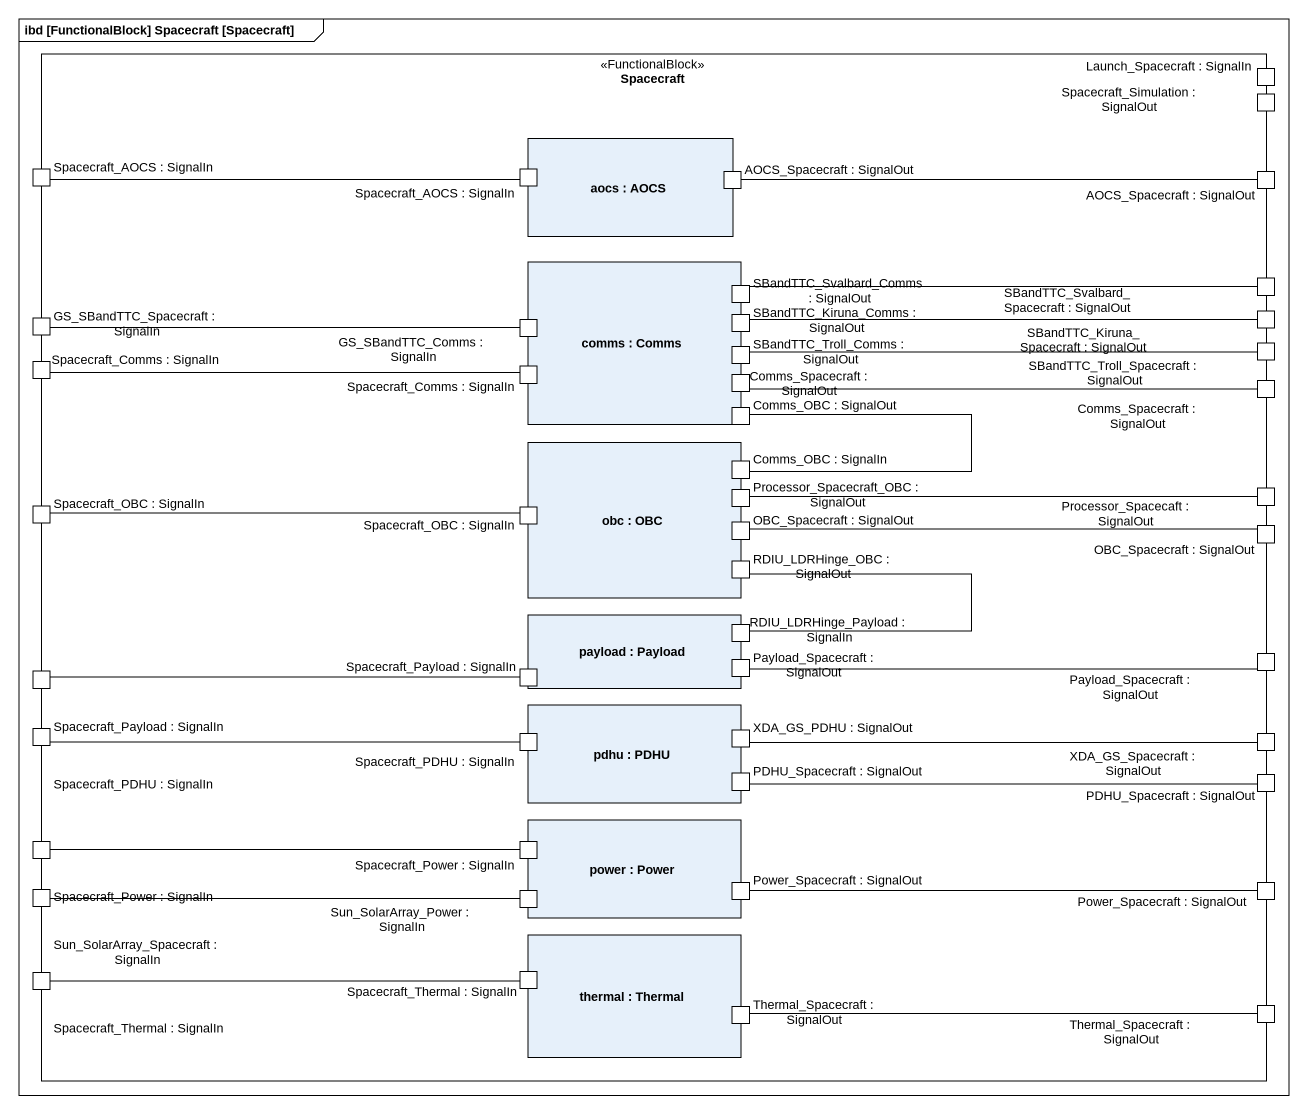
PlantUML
@startuml
mainframe ibd [FunctionalBlock] Spacecraft [Spacecraft]
rectangle Spacecraft <<FunctionalBlock>> {
  port "Launch_Spacecraft : SignalIn" as Launch_Spacecraft_SignalIn
  port "Spacecraft_Simulation : SignalOut" as Spacecraft_Simulation
  port "Spacecraft_AOCS : SignalIn" as Spacecraft_AOCS_SignalIn
  rectangle "aocs : AOCS" as aocs {
    port "Spacecraft_AOCS : SignalIn" as Spacecraft_AOCS_SignalIn_2
    port "AOCS_Spacecraft : SignalOut" as AOCS_Spacecraft_SignalOut
  }
  port "AOCS_Spacecraft : SignalOut" as AOCS_Spacecraft_SignalOut_2
  rectangle "comms : Comms" as comms {
    port "SBandTTC_Svalbard_Comms : SignalOut" as SBandTTC_Svalbard_Comms
    port "GS_SBandTTC_Comms : SignalIn" as GS_SBandTTC_Comms_SignalIn
    port "SBandTTC_Kiruna_Comms : SignalOut" as SBandTTC_Kiruna_Comms
    port "Spacecraft_Comms : SignalIn" as Spacecraft_Comms_SignalIn_2
    port "SBandTTC_Troll_Comms : SignalOut" as SBandTTC_Troll_Comms
    port "Comms_Spacecraft : SignalOut" as Comms_Spacecraft_SignalOut
    port "Comms_OBC : SignalOut" as Comms_OBC_SignalOut
  }
  port "SBandTTC_Svalbard_Spacecraft : SignalOut" as SBandTTC_Svalbard
  port "GS_SBandTTC_Spacecraft : SignalIn" as GS_SBandTTC_Spacecraft
  port "SBandTTC_Kiruna_Spacecraft : SignalOut" as SBandTTC_Kiruna_Spacecraft
  port "Spacecraft_Comms : SignalIn" as Spacecraft_Comms_SignalIn
  port "SBandTTC_Troll_Spacecraft : SignalOut" as SBandTTC_Troll_Spacecraft
  port "Comms_Spacecraft : SignalOut" as Comms_Spacecraft_SignalOut_2
  rectangle "obc : OBC" as obc {
    port "Processor_Spacecraft_OBC : SignalOut" as Processor_Spacecraft_OBC
    port "Comms_OBC : SignalIn" as Comms_OBC_SignalIn
    port "Spacecraft_OBC : SignalIn" as Spacecraft_OBC_SignalIn_2
    port "OBC_Spacecraft : SignalOut" as OBC_Spacecraft_SignalOut
    port "RDIU_LDRHinge_OBC : SignalOut" as RDIU_LDRHinge_OBC_SignalOut
  }
  port "Processor_Spacecaft : SignalOut" as Processor_Spacecaft
  port "Spacecraft_OBC : SignalIn" as Spacecraft_OBC_SignalIn
  port "OBC_Spacecraft : SignalOut" as OBC_Spacecraft_SignalOut_2
  rectangle "payload : Payload" as payload {
    port "RDIU_LDRHinge_Payload : SignalIn" as RDIU_LDRHinge_Payload
    port "Spacecraft_Payload : SignalIn" as Spacecraft_Payload_SignalIn_2
    port "Payload_Spacecraft : SignalOut" as Payload_Spacecraft_SignalOut_2
  }
  port "Payload_Spacecraft : SignalOut" as Payload_Spacecraft_SignalOut
  port "Spacecraft_Payload : SignalIn" as Spacecraft_Payload_SignalIn
  rectangle "pdhu : PDHU" as pdhu {
    port "Spacecraft_PDHU : SignalIn" as Spacecraft_PDHU_SignalIn_2
    port "XDA_GS_PDHU : SignalOut" as XDA_GS_PDHU_SignalOut
    port "PDHU_Spacecraft : SignalOut" as PDHU_Spacecraft_SignalOut
  }
  port "Spacecraft_PDHU : SignalIn" as Spacecraft_PDHU_SignalIn
  port "XDA_GS_Spacecraft : SignalOut" as XDA_GS_Spacecraft_SignalOut
  port "PDHU_Spacecraft : SignalOut" as PDHU_Spacecraft_SignalOut_2
  port "Spacecraft_Power : SignalIn" as Spacecraft_Power_SignalIn
  rectangle "power : Power" as power {
    port "Spacecraft_Power : SignalIn" as Spacecraft_Power_SignalIn_2
    port "Sun_SolarArray_Power : SignalIn" as Sun_SolarArray_Power
    port "Power_Spacecraft : SignalOut" as Power_Spacecraft_SignalOut
  }
  port "Sun_SolarArray_Spacecraft : SignalIn" as Sun_SolarArray_Spacecraft
  port "Power_Spacecraft : SignalOut" as Power_Spacecraft_SignalOut_2
  rectangle "thermal : Thermal" as thermal {
    port "Spacecraft_Thermal : SignalIn" as Spacecraft_Thermal_SignalIn
    port "Thermal_Spacecraft : SignalOut" as Thermal_Spacecraft_SignalOut
  }
  port "Spacecraft_Thermal : SignalIn" as Spacecraft_Thermal_SignalIn_2
  port "Thermal_Spacecraft : SignalOut" as Thermal_Spacecraft_SignalOut_2
}
Spacecraft_AOCS_SignalIn -right- Spacecraft_AOCS_SignalIn_2
AOCS_Spacecraft_SignalOut -right- AOCS_Spacecraft_SignalOut_2
SBandTTC_Svalbard_Comms -right- SBandTTC_Svalbard
GS_SBandTTC_Spacecraft -right- GS_SBandTTC_Comms_SignalIn
SBandTTC_Kiruna_Comms -right- SBandTTC_Kiruna_Spacecraft
Spacecraft_Comms_SignalIn_2 -left- Spacecraft_Comms_SignalIn
SBandTTC_Troll_Comms -right- SBandTTC_Troll_Spacecraft
Comms_Spacecraft_SignalOut_2 -left- Comms_Spacecraft_SignalOut
Comms_OBC_SignalOut -- Comms_OBC_SignalIn
Processor_Spacecraft_OBC -right- Processor_Spacecaft
Spacecraft_OBC_SignalIn -right- Spacecraft_OBC_SignalIn_2
OBC_Spacecraft_SignalOut -right- OBC_Spacecraft_SignalOut_2
RDIU_LDRHinge_OBC_SignalOut -- RDIU_LDRHinge_Payload
Spacecraft_Payload_SignalIn -right- Spacecraft_Payload_SignalIn_2
Payload_Spacecraft_SignalOut_2 -right- Payload_Spacecraft_SignalOut
Spacecraft_PDHU_SignalIn_2 -left- Spacecraft_PDHU_SignalIn
XDA_GS_PDHU_SignalOut -right- XDA_GS_Spacecraft_SignalOut
PDHU_Spacecraft_SignalOut -right- PDHU_Spacecraft_SignalOut_2
Spacecraft_Power_SignalIn -right- Spacecraft_Power_SignalIn_2
Sun_SolarArray_Spacecraft -right- Sun_SolarArray_Power
Power_Spacecraft_SignalOut -right- Power_Spacecraft_SignalOut_2
Spacecraft_Thermal_SignalIn_2 -right- Spacecraft_Thermal_SignalIn
Thermal_Spacecraft_SignalOut -right- Thermal_Spacecraft_SignalOut_2
@enduml
